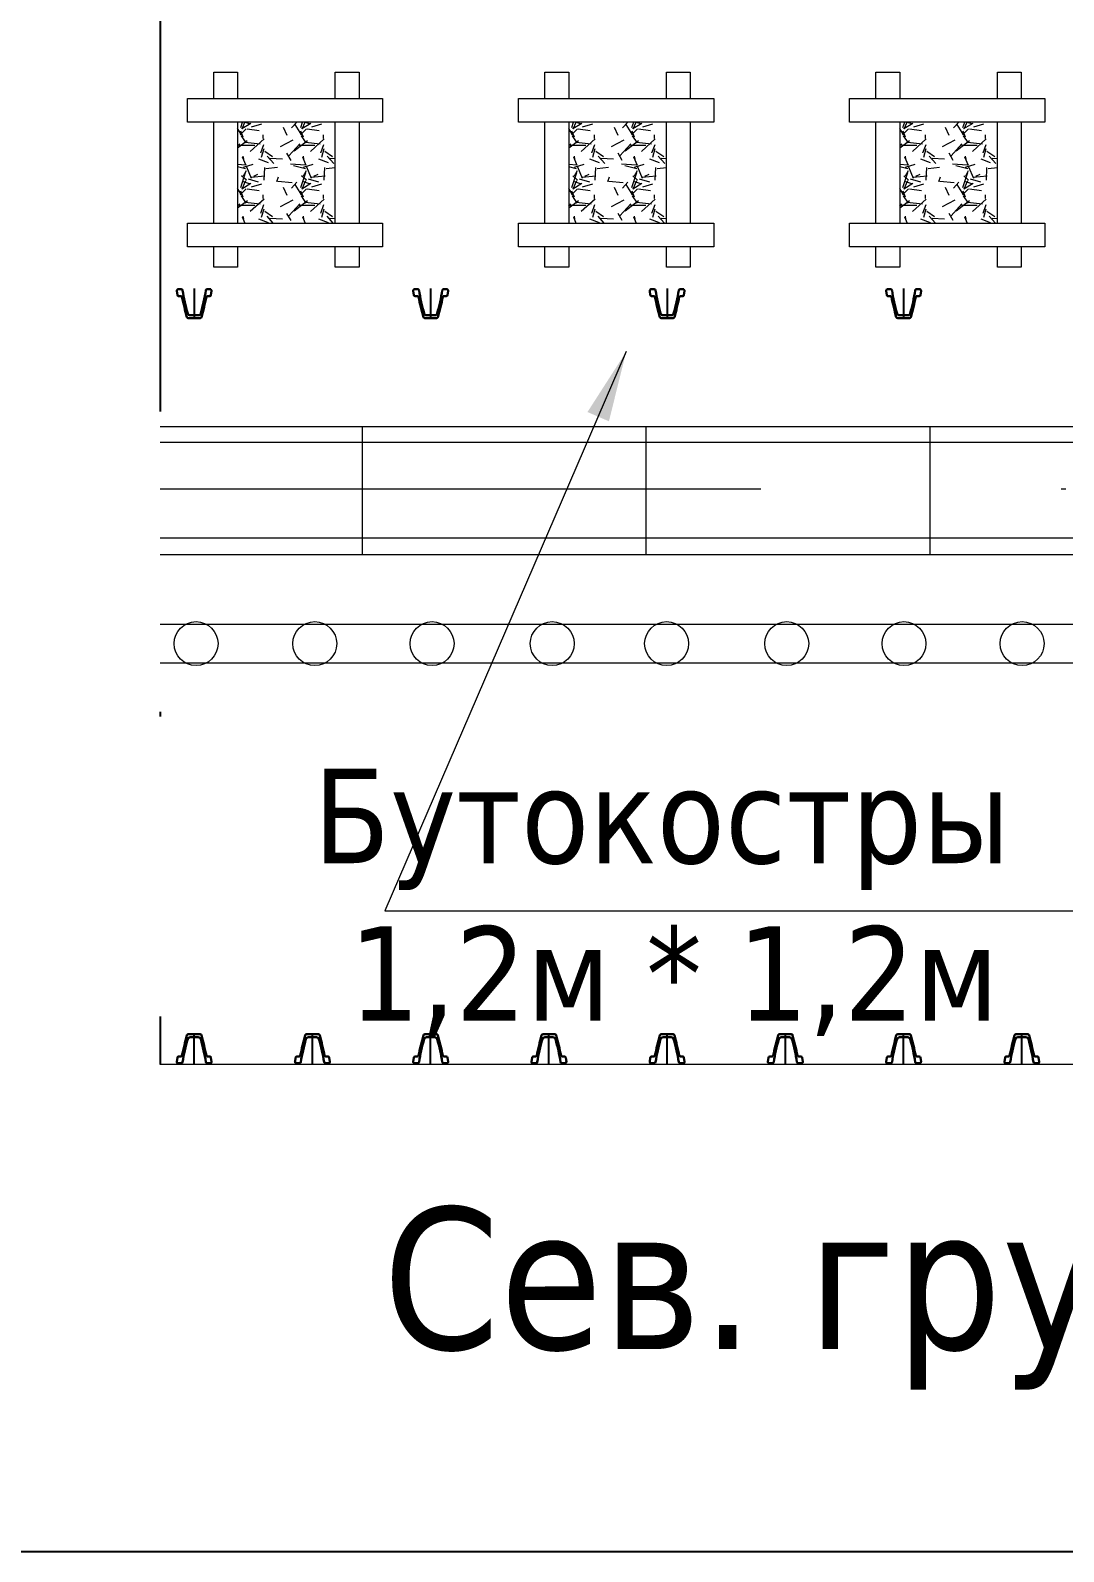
# Model space of a CAD drawing. Header units: millimetres. Extents: x 2161 to 3506, y -1213 to -250.
# Drawn here: x 2200.98 to 2222.83, y -474.84 to -442.66 of the extents above; entities that cross this region are included whole.
import ezdxf

# ---------------------------------------------------------------- set-up
doc = ezdxf.new("R2010")
doc.units = ezdxf.units.MM
doc.linetypes.add('ACAD_ISO04W100', pattern=[30, 24, -3, 0, -3])
doc.linetypes.add('DASHDOT', pattern=[25.4, 12.7, -6.35, 0, -6.35])
doc.styles.add('стиль', font='TAHOMA.TTF')
doc.dimstyles.new('Копия DIN', dxfattribs={"dimtxt": 2, "dimasz": 2.5, "dimexe": 0.5, "dimexo": 0.625, "dimtad": 0, "dimdec": 0, "dimlfac": 100, "dimzin": 4, "dimdsep": 46, "dimtxsty": 'стиль', "dimcen": 2.5, "dimclre": 256, "dimclrt": 256, "dimadec": 0, "dimazin": 2, "dimtfac": 1, "dimtdec": 0, "dimtmove": 0, "dimatfit": 3, "dimfxl": 0, "dimtvp": 1, "dimtolj": 1, "dimtzin": 0, "dimlwd": 0, "dimarcsym": 0})

msp = doc.modelspace()

# ---------------------------------------------------------------- linework, layer by layer
at = {"color": 7, "linetype": 'DASHDOT'}
msp.add_line((2203.728, -285.023), (2203.728, -464.538), dxfattribs=at)
at = {"color": 7, "linetype": 'ByBlock', "lineweight": 15}
for p, q in [((2205.431, -444.719), (2205.468, -444.604)), ((2205.458, -444.746), (2205.519, -444.604)), ((2205.616, -444.641), (2205.505, -444.604)), ((2206.518, -444.615), (2206.384, -444.604)), ((2206.612, -444.604), (2206.5, -444.728)), ((2206.701, -444.718), (2206.738, -444.604)), ((2206.728, -444.747), (2206.789, -444.604)), ((2206.886, -444.641), (2206.775, -444.604)), ((2212.431, -444.719), (2212.468, -444.604)), ((2212.458, -444.746), (2212.519, -444.604)), ((2212.616, -444.641), (2212.505, -444.604)), ((2213.518, -444.615), (2213.384, -444.604)), ((2213.612, -444.604), (2213.5, -444.728)), ((2213.701, -444.718), (2213.738, -444.604)), ((2213.728, -444.747), (2213.789, -444.604)), ((2213.886, -444.641), (2213.775, -444.604)), ((2219.431, -444.719), (2219.468, -444.604)), ((2219.458, -444.746), (2219.519, -444.604)), ((2219.616, -444.641), (2219.505, -444.604)), ((2220.518, -444.615), (2220.384, -444.604)), ((2220.612, -444.604), (2220.5, -444.728)), ((2220.701, -444.718), (2220.738, -444.604)), ((2220.728, -444.747), (2220.789, -444.604)), ((2220.886, -444.641), (2220.775, -444.604)), ((2205.45, -444.881), (2205.364, -444.741)), ((2205.547, -444.746), (2205.42, -444.873)), ((2205.426, -444.786), (2205.476, -444.913)), ((2205.438, -444.893), (2205.539, -445.045)), ((2205.452, -444.742), (2205.643, -444.627)), ((2205.821, -444.788), (2205.567, -444.75)), ((2205.659, -444.701), (2205.875, -444.637)), ((2205.906, -444.949), (2205.906, -444.872)), ((2206.327, -444.713), (2206.404, -444.878)), ((2206.72, -444.881), (2206.58, -444.653)), ((2206.817, -444.746), (2206.69, -444.873)), ((2206.696, -444.786), (2206.746, -444.913)), ((2206.708, -444.893), (2206.809, -445.045)), ((2206.722, -444.742), (2206.913, -444.627)), ((2207.091, -444.788), (2206.837, -444.75)), ((2206.929, -444.701), (2207.145, -444.637)), ((2207.176, -444.949), (2207.176, -444.872)), ((2212.45, -444.881), (2212.364, -444.741)), ((2212.547, -444.746), (2212.42, -444.873)), ((2212.426, -444.786), (2212.476, -444.913)), ((2212.438, -444.893), (2212.539, -445.045)), ((2212.452, -444.742), (2212.643, -444.627)), ((2212.821, -444.788), (2212.567, -444.75)), ((2212.659, -444.701), (2212.875, -444.637)), ((2212.906, -444.949), (2212.906, -444.872)), ((2213.327, -444.713), (2213.404, -444.878)), ((2213.72, -444.881), (2213.58, -444.653)), ((2213.817, -444.746), (2213.69, -444.873)), ((2213.696, -444.786), (2213.746, -444.913)), ((2213.708, -444.893), (2213.809, -445.045)), ((2213.722, -444.742), (2213.913, -444.627)), ((2214.091, -444.788), (2213.837, -444.75)), ((2213.929, -444.701), (2214.145, -444.637)), ((2214.176, -444.949), (2214.176, -444.872)), ((2219.45, -444.881), (2219.364, -444.741)), ((2219.547, -444.746), (2219.42, -444.873)), ((2219.426, -444.786), (2219.476, -444.913)), ((2219.438, -444.893), (2219.539, -445.045)), ((2219.452, -444.742), (2219.643, -444.627)), ((2219.821, -444.788), (2219.567, -444.75)), ((2219.659, -444.701), (2219.875, -444.637)), ((2219.906, -444.949), (2219.906, -444.872)), ((2220.327, -444.713), (2220.404, -444.878)), ((2220.72, -444.881), (2220.58, -444.653)), ((2220.817, -444.746), (2220.69, -444.873)), ((2220.696, -444.786), (2220.746, -444.913)), ((2220.708, -444.893), (2220.809, -445.045)), ((2220.722, -444.742), (2220.913, -444.627)), ((2221.091, -444.788), (2220.837, -444.75)), ((2220.929, -444.701), (2221.145, -444.637)), ((2221.176, -444.949), (2221.176, -444.872)), ((2205.364, -445.15), (2205.568, -444.992)), ((2205.364, -445.108), (2205.407, -445.06)), ((2205.398, -445.088), (2205.728, -445.088)), ((2205.525, -445.026), (2205.842, -445.065)), ((2205.923, -444.96), (2205.63, -445.227)), ((2205.855, -445.256), (2205.919, -445.078)), ((2205.915, -445.172), (2205.864, -445.35)), ((2205.937, -445.219), (2206.102, -445.333)), ((2206.528, -444.988), (2206.261, -445.127)), ((2206.448, -445.314), (2206.677, -445.06)), ((2206.559, -445.208), (2206.838, -444.992)), ((2206.668, -445.088), (2206.998, -445.088)), ((2206.795, -445.026), (2207.112, -445.065)), ((2207.193, -444.96), (2206.901, -445.227)), ((2207.125, -445.256), (2207.189, -445.078)), ((2207.185, -445.172), (2207.134, -445.35)), ((2207.207, -445.219), (2207.372, -445.333)), ((2212.364, -445.15), (2212.568, -444.992)), ((2212.364, -445.108), (2212.407, -445.06)), ((2212.398, -445.088), (2212.728, -445.088)), ((2212.525, -445.026), (2212.842, -445.065)), ((2212.923, -444.96), (2212.63, -445.227)), ((2212.855, -445.256), (2212.919, -445.078)), ((2212.915, -445.172), (2212.864, -445.35)), ((2212.937, -445.219), (2213.102, -445.333)), ((2213.528, -444.988), (2213.261, -445.127)), ((2213.448, -445.314), (2213.677, -445.06)), ((2213.559, -445.208), (2213.838, -444.992)), ((2213.668, -445.088), (2213.998, -445.088)), ((2213.795, -445.026), (2214.112, -445.065)), ((2214.193, -444.96), (2213.901, -445.227)), ((2214.125, -445.256), (2214.189, -445.078)), ((2214.185, -445.172), (2214.134, -445.35)), ((2214.207, -445.219), (2214.372, -445.333)), ((2219.364, -445.15), (2219.568, -444.992)), ((2219.364, -445.108), (2219.407, -445.06)), ((2219.398, -445.088), (2219.728, -445.088)), ((2219.525, -445.026), (2219.842, -445.065)), ((2219.923, -444.96), (2219.63, -445.227)), ((2219.855, -445.256), (2219.919, -445.078)), ((2219.915, -445.172), (2219.864, -445.35)), ((2219.937, -445.219), (2220.102, -445.333)), ((2220.528, -444.988), (2220.261, -445.127)), ((2220.448, -445.314), (2220.677, -445.06)), ((2220.559, -445.208), (2220.838, -444.992)), ((2220.668, -445.088), (2220.998, -445.088)), ((2220.795, -445.026), (2221.112, -445.065)), ((2221.193, -444.96), (2220.901, -445.227)), ((2221.125, -445.256), (2221.189, -445.078)), ((2221.185, -445.172), (2221.134, -445.35)), ((2221.207, -445.219), (2221.372, -445.333)), ((2205.528, -445.516), (2205.364, -445.503)), ((2205.528, -445.516), (2205.364, -445.503)), ((2205.532, -445.591), (2205.364, -445.549)), ((2205.462, -445.338), (2205.539, -445.516)), ((2205.496, -445.388), (2205.483, -445.325)), ((2205.488, -445.554), (2205.691, -445.49)), ((2205.549, -445.551), (2205.65, -445.792)), ((2205.805, -445.379), (2206.008, -445.455)), ((2205.931, -445.561), (2205.918, -445.828)), ((2206.205, -445.566), (2205.963, -445.591)), ((2206.127, -445.478), (2205.987, -445.326)), ((2206.046, -445.368), (2206.312, -445.38)), ((2206.495, -445.415), (2206.407, -445.263)), ((2206.798, -445.516), (2206.481, -445.49)), ((2206.798, -445.516), (2206.481, -445.49)), ((2206.802, -445.591), (2206.548, -445.528)), ((2206.732, -445.338), (2206.809, -445.516)), ((2206.766, -445.388), (2206.753, -445.325)), ((2206.757, -445.554), (2206.961, -445.491)), ((2206.819, -445.551), (2206.92, -445.792)), ((2207.075, -445.379), (2207.278, -445.455)), ((2207.201, -445.561), (2207.188, -445.828)), ((2207.429, -445.57), (2207.233, -445.591)), ((2207.397, -445.478), (2207.257, -445.325)), ((2207.316, -445.368), (2207.429, -445.373)), ((2212.528, -445.516), (2212.364, -445.503)), ((2212.528, -445.516), (2212.364, -445.503)), ((2212.532, -445.591), (2212.364, -445.549)), ((2212.462, -445.338), (2212.539, -445.516)), ((2212.496, -445.388), (2212.483, -445.325)), ((2212.488, -445.554), (2212.691, -445.49)), ((2212.549, -445.551), (2212.65, -445.792)), ((2212.805, -445.379), (2213.008, -445.455)), ((2212.931, -445.561), (2212.918, -445.828)), ((2213.205, -445.566), (2212.963, -445.591)), ((2213.127, -445.478), (2212.987, -445.326)), ((2213.046, -445.368), (2213.312, -445.38)), ((2213.495, -445.415), (2213.407, -445.263)), ((2213.798, -445.516), (2213.481, -445.49)), ((2213.798, -445.516), (2213.481, -445.49)), ((2213.802, -445.591), (2213.548, -445.528)), ((2213.732, -445.338), (2213.809, -445.516)), ((2213.766, -445.388), (2213.753, -445.325)), ((2213.757, -445.554), (2213.961, -445.491)), ((2213.819, -445.551), (2213.92, -445.792)), ((2214.075, -445.379), (2214.278, -445.455)), ((2214.201, -445.561), (2214.188, -445.828)), ((2214.429, -445.57), (2214.233, -445.591)), ((2214.397, -445.478), (2214.257, -445.325)), ((2214.316, -445.368), (2214.429, -445.373)), ((2219.528, -445.516), (2219.364, -445.503)), ((2219.528, -445.516), (2219.364, -445.503)), ((2219.532, -445.591), (2219.364, -445.549)), ((2219.462, -445.338), (2219.539, -445.516)), ((2219.496, -445.388), (2219.483, -445.325)), ((2219.488, -445.554), (2219.691, -445.49)), ((2219.549, -445.551), (2219.65, -445.792)), ((2219.805, -445.379), (2220.008, -445.455)), ((2219.931, -445.561), (2219.918, -445.828)), ((2220.205, -445.566), (2219.963, -445.591)), ((2220.127, -445.478), (2219.987, -445.326)), ((2220.046, -445.368), (2220.312, -445.38)), ((2220.495, -445.415), (2220.407, -445.263)), ((2220.798, -445.516), (2220.481, -445.49)), ((2220.798, -445.516), (2220.481, -445.49)), ((2220.802, -445.591), (2220.548, -445.528)), ((2220.732, -445.338), (2220.809, -445.516)), ((2220.766, -445.388), (2220.753, -445.325)), ((2220.757, -445.554), (2220.961, -445.491)), ((2220.819, -445.551), (2220.92, -445.792)), ((2221.075, -445.379), (2221.278, -445.455)), ((2221.201, -445.561), (2221.188, -445.828)), ((2221.429, -445.57), (2221.233, -445.591)), ((2221.397, -445.478), (2221.257, -445.325)), ((2221.316, -445.368), (2221.429, -445.373)), ((2205.431, -445.989), (2205.533, -445.671)), ((2205.549, -445.83), (2205.448, -445.741)), ((2205.452, -446.012), (2205.643, -445.897)), ((2205.458, -446.017), (2205.534, -445.839)), ((2205.616, -445.911), (2205.464, -445.86)), ((2205.488, -445.741), (2205.552, -445.627)), ((2205.585, -445.806), (2205.801, -445.87)), ((2205.941, -445.748), (2205.649, -445.774)), ((2205.787, -445.715), (2205.698, -445.753)), ((2206.191, -445.862), (2206.229, -445.76)), ((2206.518, -445.885), (2206.213, -445.859)), ((2206.614, -445.871), (2206.5, -445.998)), ((2206.701, -445.988), (2206.803, -445.671)), ((2206.819, -445.829), (2206.717, -445.741)), ((2206.722, -446.012), (2206.913, -445.897)), ((2206.728, -446.017), (2206.804, -445.839)), ((2206.886, -445.911), (2206.734, -445.86)), ((2206.758, -445.741), (2206.821, -445.627)), ((2206.855, -445.806), (2207.071, -445.87)), ((2207.211, -445.748), (2206.919, -445.774)), ((2207.057, -445.715), (2206.968, -445.753)), ((2212.431, -445.989), (2212.533, -445.671)), ((2212.549, -445.83), (2212.448, -445.741)), ((2212.452, -446.012), (2212.643, -445.897)), ((2212.458, -446.017), (2212.534, -445.839)), ((2212.616, -445.911), (2212.464, -445.86)), ((2212.488, -445.741), (2212.552, -445.627)), ((2212.585, -445.806), (2212.801, -445.87)), ((2212.941, -445.748), (2212.649, -445.774)), ((2212.787, -445.715), (2212.698, -445.753)), ((2213.191, -445.862), (2213.229, -445.76)), ((2213.518, -445.885), (2213.213, -445.859)), ((2213.614, -445.871), (2213.5, -445.998)), ((2213.701, -445.988), (2213.803, -445.671)), ((2213.819, -445.829), (2213.717, -445.741)), ((2213.722, -446.012), (2213.913, -445.897)), ((2213.728, -446.017), (2213.804, -445.839)), ((2213.886, -445.911), (2213.734, -445.86)), ((2213.758, -445.741), (2213.821, -445.627)), ((2213.855, -445.806), (2214.071, -445.87)), ((2214.211, -445.748), (2213.919, -445.774)), ((2214.057, -445.715), (2213.968, -445.753)), ((2219.431, -445.989), (2219.533, -445.671)), ((2219.549, -445.83), (2219.448, -445.741)), ((2219.452, -446.012), (2219.643, -445.897)), ((2219.458, -446.017), (2219.534, -445.839)), ((2219.616, -445.911), (2219.464, -445.86)), ((2219.488, -445.741), (2219.552, -445.627)), ((2219.585, -445.806), (2219.801, -445.87)), ((2219.941, -445.748), (2219.649, -445.774)), ((2219.787, -445.715), (2219.698, -445.753)), ((2220.191, -445.862), (2220.229, -445.76)), ((2220.518, -445.885), (2220.213, -445.859)), ((2220.614, -445.871), (2220.5, -445.998)), ((2220.701, -445.988), (2220.803, -445.671)), ((2220.819, -445.829), (2220.717, -445.741)), ((2220.722, -446.012), (2220.913, -445.897)), ((2220.728, -446.017), (2220.804, -445.839)), ((2220.886, -445.911), (2220.734, -445.86)), ((2220.758, -445.741), (2220.821, -445.627)), ((2220.855, -445.806), (2221.071, -445.87)), ((2221.211, -445.748), (2220.919, -445.774)), ((2221.057, -445.715), (2220.968, -445.753)), ((2205.45, -446.151), (2205.364, -446.011)), ((2205.547, -446.016), (2205.42, -446.143)), ((2205.426, -446.056), (2205.476, -446.183)), ((2205.438, -446.163), (2205.539, -446.315)), ((2205.821, -446.058), (2205.567, -446.02)), ((2205.659, -445.971), (2205.875, -445.908)), ((2205.906, -446.219), (2205.906, -446.142)), ((2206.327, -445.983), (2206.404, -446.148)), ((2206.72, -446.151), (2206.58, -445.923)), ((2206.817, -446.016), (2206.69, -446.143)), ((2206.696, -446.056), (2206.746, -446.183)), ((2206.708, -446.163), (2206.809, -446.315)), ((2207.091, -446.058), (2206.837, -446.02)), ((2206.929, -445.971), (2207.144, -445.908)), ((2207.176, -446.219), (2207.176, -446.142)), ((2212.45, -446.151), (2212.364, -446.011)), ((2212.547, -446.016), (2212.42, -446.143)), ((2212.426, -446.056), (2212.476, -446.183)), ((2212.438, -446.163), (2212.539, -446.315)), ((2212.821, -446.058), (2212.567, -446.02)), ((2212.659, -445.971), (2212.875, -445.908)), ((2212.906, -446.219), (2212.906, -446.142)), ((2213.327, -445.983), (2213.404, -446.148)), ((2213.72, -446.151), (2213.58, -445.923)), ((2213.817, -446.016), (2213.69, -446.143)), ((2213.696, -446.056), (2213.746, -446.183)), ((2213.708, -446.163), (2213.809, -446.315)), ((2214.091, -446.058), (2213.837, -446.02)), ((2213.929, -445.971), (2214.144, -445.908)), ((2214.176, -446.219), (2214.176, -446.142)), ((2219.45, -446.151), (2219.364, -446.011)), ((2219.547, -446.016), (2219.42, -446.143)), ((2219.426, -446.056), (2219.476, -446.183)), ((2219.438, -446.163), (2219.539, -446.315)), ((2219.821, -446.058), (2219.567, -446.02)), ((2219.659, -445.971), (2219.875, -445.908)), ((2219.906, -446.219), (2219.906, -446.142)), ((2220.327, -445.983), (2220.404, -446.148)), ((2220.72, -446.151), (2220.58, -445.923)), ((2220.817, -446.016), (2220.69, -446.143)), ((2220.696, -446.056), (2220.746, -446.183)), ((2220.708, -446.163), (2220.809, -446.315)), ((2221.091, -446.058), (2220.837, -446.02)), ((2220.929, -445.971), (2221.144, -445.908)), ((2221.176, -446.219), (2221.176, -446.142)), ((2205.364, -446.42), (2205.569, -446.262)), ((2205.364, -446.378), (2205.407, -446.33)), ((2205.398, -446.358), (2205.728, -446.358)), ((2205.524, -446.296), (2205.842, -446.335)), ((2205.923, -446.23), (2205.631, -446.496)), ((2205.855, -446.526), (2205.919, -446.348)), ((2205.915, -446.442), (2205.864, -446.62)), ((2205.937, -446.489), (2206.102, -446.603)), ((2206.528, -446.257), (2206.262, -446.397)), ((2206.495, -446.685), (2206.407, -446.533)), ((2206.448, -446.584), (2206.677, -446.33)), ((2206.559, -446.478), (2206.839, -446.262)), ((2206.668, -446.358), (2206.998, -446.358)), ((2206.794, -446.296), (2207.112, -446.335)), ((2207.193, -446.23), (2206.901, -446.496)), ((2207.125, -446.526), (2207.189, -446.349)), ((2207.185, -446.442), (2207.134, -446.62)), ((2207.207, -446.489), (2207.372, -446.603)), ((2212.364, -446.42), (2212.569, -446.262)), ((2212.364, -446.378), (2212.407, -446.33)), ((2212.398, -446.358), (2212.728, -446.358)), ((2212.524, -446.296), (2212.842, -446.335)), ((2212.923, -446.23), (2212.631, -446.496)), ((2212.855, -446.526), (2212.919, -446.348)), ((2212.915, -446.442), (2212.864, -446.62)), ((2212.937, -446.489), (2213.102, -446.603)), ((2213.528, -446.257), (2213.262, -446.397)), ((2213.495, -446.685), (2213.407, -446.533)), ((2213.448, -446.584), (2213.677, -446.33)), ((2213.559, -446.478), (2213.839, -446.262)), ((2213.668, -446.358), (2213.998, -446.358)), ((2213.794, -446.296), (2214.112, -446.335)), ((2214.193, -446.23), (2213.901, -446.496)), ((2214.125, -446.526), (2214.189, -446.349)), ((2214.185, -446.442), (2214.134, -446.62)), ((2214.207, -446.489), (2214.372, -446.603)), ((2219.364, -446.42), (2219.569, -446.262)), ((2219.364, -446.378), (2219.407, -446.33)), ((2219.398, -446.358), (2219.728, -446.358)), ((2219.524, -446.296), (2219.842, -446.335)), ((2219.923, -446.23), (2219.631, -446.496)), ((2219.855, -446.526), (2219.919, -446.348)), ((2219.915, -446.442), (2219.864, -446.62)), ((2219.937, -446.489), (2220.102, -446.603)), ((2220.528, -446.257), (2220.262, -446.397)), ((2220.495, -446.685), (2220.407, -446.533)), ((2220.448, -446.584), (2220.677, -446.33)), ((2220.559, -446.478), (2220.839, -446.262)), ((2220.668, -446.358), (2220.998, -446.358)), ((2220.794, -446.296), (2221.112, -446.335)), ((2221.193, -446.23), (2220.901, -446.496)), ((2221.125, -446.526), (2221.189, -446.349)), ((2221.185, -446.442), (2221.134, -446.62)), ((2221.207, -446.489), (2221.372, -446.603)), ((2205.462, -446.609), (2205.518, -446.738)), ((2205.496, -446.658), (2205.483, -446.595)), ((2205.805, -446.649), (2206.008, -446.725)), ((2206.117, -446.738), (2205.987, -446.596)), ((2206.046, -446.638), (2206.313, -446.65)), ((2206.732, -446.608), (2206.788, -446.738)), ((2206.766, -446.658), (2206.753, -446.595)), ((2207.075, -446.649), (2207.278, -446.725)), ((2207.387, -446.738), (2207.257, -446.596)), ((2207.316, -446.638), (2207.429, -446.643)), ((2212.462, -446.609), (2212.518, -446.738)), ((2212.496, -446.658), (2212.483, -446.595)), ((2212.805, -446.649), (2213.008, -446.725)), ((2213.117, -446.738), (2212.987, -446.596)), ((2213.046, -446.638), (2213.313, -446.65)), ((2213.732, -446.608), (2213.788, -446.738)), ((2213.766, -446.658), (2213.753, -446.595)), ((2214.075, -446.649), (2214.278, -446.725)), ((2214.387, -446.738), (2214.257, -446.596)), ((2214.316, -446.638), (2214.429, -446.643)), ((2219.462, -446.609), (2219.518, -446.738)), ((2219.496, -446.658), (2219.483, -446.595)), ((2219.805, -446.649), (2220.008, -446.725)), ((2220.117, -446.738), (2219.987, -446.596)), ((2220.046, -446.638), (2220.313, -446.65)), ((2220.732, -446.608), (2220.788, -446.738)), ((2220.766, -446.658), (2220.753, -446.595)), ((2221.075, -446.649), (2221.278, -446.725)), ((2221.387, -446.738), (2221.257, -446.596)), ((2221.316, -446.638), (2221.429, -446.643)), ((2298.003, -464.538), (2203.728, -464.538))]:
    msp.add_line(p, q, dxfattribs=at)
at = {"color": 7, "lineweight": 30}
for p, q in [((2204.106, -448.137), (2204.171, -448.137)), ((2204.72, -448.137), (2204.784, -448.137)), ((2209.106, -448.137), (2209.171, -448.137)), ((2209.72, -448.137), (2209.784, -448.137)), ((2214.106, -448.137), (2214.171, -448.137)), ((2214.72, -448.137), (2214.784, -448.137)), ((2219.106, -448.137), (2219.171, -448.137)), ((2219.72, -448.137), (2219.784, -448.137)), ((2204.077, -448.171), (2204.09, -448.262)), ((2204.115, -448.282), (2204.163, -448.282)), ((2204.728, -448.282), (2204.776, -448.282)), ((2204.814, -448.171), (2204.8, -448.262)), ((2209.077, -448.171), (2209.09, -448.262)), ((2209.115, -448.282), (2209.163, -448.282)), ((2209.728, -448.282), (2209.776, -448.282)), ((2209.814, -448.171), (2209.8, -448.262)), ((2214.077, -448.171), (2214.09, -448.262)), ((2214.115, -448.282), (2214.163, -448.282)), ((2214.728, -448.282), (2214.776, -448.282)), ((2214.814, -448.171), (2214.8, -448.262)), ((2219.077, -448.171), (2219.09, -448.262)), ((2219.115, -448.282), (2219.163, -448.282)), ((2219.728, -448.282), (2219.776, -448.282)), ((2219.814, -448.171), (2219.8, -448.262)), ((2204.32, -448.752), (2204.571, -448.752)), ((2204.356, -448.687), (2204.535, -448.687)), ((2209.32, -448.752), (2209.571, -448.752)), ((2209.356, -448.687), (2209.535, -448.687)), ((2214.32, -448.752), (2214.571, -448.752)), ((2214.356, -448.687), (2214.535, -448.687)), ((2219.32, -448.752), (2219.571, -448.752)), ((2219.356, -448.687), (2219.535, -448.687)), ((2204.32, -463.895), (2204.571, -463.895)), ((2206.82, -463.895), (2207.071, -463.895)), ((2209.32, -463.895), (2209.571, -463.895)), ((2211.82, -463.895), (2212.071, -463.895)), ((2214.32, -463.895), (2214.571, -463.895)), ((2216.82, -463.895), (2217.071, -463.895)), ((2219.32, -463.895), (2219.571, -463.895)), ((2221.82, -463.895), (2222.071, -463.895)), ((2204.356, -463.96), (2204.535, -463.96)), ((2206.856, -463.96), (2207.035, -463.96)), ((2209.356, -463.96), (2209.535, -463.96)), ((2211.856, -463.96), (2212.035, -463.96)), ((2214.356, -463.96), (2214.535, -463.96)), ((2216.856, -463.96), (2217.035, -463.96)), ((2219.356, -463.96), (2219.535, -463.96)), ((2221.856, -463.96), (2222.035, -463.96)), ((2204.077, -464.477), (2204.09, -464.386)), ((2204.106, -464.51), (2204.171, -464.51)), ((2204.115, -464.365), (2204.163, -464.365)), ((2204.72, -464.51), (2204.784, -464.51)), ((2204.728, -464.365), (2204.776, -464.365)), ((2204.814, -464.477), (2204.8, -464.386)), ((2206.577, -464.477), (2206.59, -464.386)), ((2206.606, -464.51), (2206.671, -464.51)), ((2206.615, -464.365), (2206.663, -464.365)), ((2207.22, -464.51), (2207.284, -464.51)), ((2207.228, -464.365), (2207.276, -464.365)), ((2207.314, -464.477), (2207.3, -464.386)), ((2209.077, -464.477), (2209.09, -464.386)), ((2209.106, -464.51), (2209.171, -464.51)), ((2209.115, -464.365), (2209.163, -464.365)), ((2209.72, -464.51), (2209.784, -464.51)), ((2209.728, -464.365), (2209.776, -464.365)), ((2209.814, -464.477), (2209.8, -464.386)), ((2211.577, -464.477), (2211.59, -464.386)), ((2211.606, -464.51), (2211.671, -464.51)), ((2211.615, -464.365), (2211.663, -464.365)), ((2212.22, -464.51), (2212.284, -464.51)), ((2212.228, -464.365), (2212.276, -464.365)), ((2212.314, -464.477), (2212.3, -464.386)), ((2214.077, -464.477), (2214.09, -464.386)), ((2214.106, -464.51), (2214.171, -464.51)), ((2214.115, -464.365), (2214.163, -464.365)), ((2214.72, -464.51), (2214.784, -464.51)), ((2214.728, -464.365), (2214.776, -464.365)), ((2214.814, -464.477), (2214.8, -464.386)), ((2216.577, -464.477), (2216.59, -464.386)), ((2216.606, -464.51), (2216.671, -464.51)), ((2216.615, -464.365), (2216.663, -464.365)), ((2217.22, -464.51), (2217.284, -464.51)), ((2217.228, -464.365), (2217.276, -464.365)), ((2217.314, -464.477), (2217.3, -464.386)), ((2219.077, -464.477), (2219.09, -464.386)), ((2219.106, -464.51), (2219.171, -464.51)), ((2219.115, -464.365), (2219.163, -464.365)), ((2219.72, -464.51), (2219.784, -464.51)), ((2219.728, -464.365), (2219.776, -464.365)), ((2219.814, -464.477), (2219.8, -464.386)), ((2221.577, -464.477), (2221.59, -464.386)), ((2221.606, -464.51), (2221.671, -464.51)), ((2221.615, -464.365), (2221.663, -464.365)), ((2222.22, -464.51), (2222.284, -464.51)), ((2222.228, -464.365), (2222.276, -464.365)), ((2222.314, -464.477), (2222.3, -464.386))]:
    msp.add_line(p, q, dxfattribs=at)
at = {"color": 7, "linetype": 'ACAD_ISO04W100'}
for p, q in [((2204.445, -448.121), (2204.445, -448.769)), ((2209.445, -448.121), (2209.445, -448.769)), ((2214.445, -448.121), (2214.445, -448.769)), ((2219.445, -448.121), (2219.445, -448.769)), ((2204.445, -464.526), (2204.445, -463.879)), ((2206.945, -464.526), (2206.945, -463.879)), ((2209.445, -464.526), (2209.445, -463.879)), ((2211.945, -464.526), (2211.945, -463.879)), ((2214.445, -464.526), (2214.445, -463.879)), ((2216.945, -464.526), (2216.945, -463.879)), ((2219.445, -464.526), (2219.445, -463.879)), ((2221.945, -464.526), (2221.945, -463.879))]:
    msp.add_line(p, q, dxfattribs=at)
at = {"color": 7, "linetype": 'Continuous', "lineweight": 13}
for p, q in [((2203.728, -451.044, 0.426), (2224.092, -451.044, 0.426)), ((2207.997, -451.056), (2207.997, -453.734)), ((2213.997, -451.056), (2213.997, -453.734)), ((2219.997, -451.056), (2219.997, -453.734)), ((2203.728, -451.375, 0.426), (2224.092, -451.375, 0.426)), ((2203.728, -453.394, 0.426), (2224.092, -453.394, 0.426)), ((2203.728, -453.746, 0.426), (2224.092, -453.746, 0.426))]:
    msp.add_line(p, q, dxfattribs=at)
at = {"color": 7, "linetype": 'DASHDOT', "lineweight": 13}
msp.add_line((2203.728, -452.361, 0.426), (2298.003, -452.361, 0.426), dxfattribs=at)
at = {"color": 7, "linetype": 'ByBlock', "lineweight": 0}
for p, q in [((2203.728, -455.22), (2298.003, -455.22)), ((2203.728, -456.037), (2298.003, -456.037))]:
    msp.add_line(p, q, dxfattribs=at)
at = {"linetype": 'ByBlock', "lineweight": -2}
msp.add_line((2161.234, -474.836), (2782.97, -474.836), dxfattribs=at)
at = {"color": 7, "linetype": 'ByBlock', "lineweight": 15}
for points in [[(2204.861, -444.101), (2204.861, -443.544), (2205.364, -443.544), (2205.364, -444.101)], [(2207.429, -444.101), (2207.429, -443.544), (2207.932, -443.544), (2207.932, -444.101)], [(2211.861, -444.101), (2211.861, -443.544), (2212.364, -443.544), (2212.364, -444.101)], [(2214.429, -444.101), (2214.429, -443.544), (2214.932, -443.544), (2214.932, -444.101)], [(2218.861, -444.101), (2218.861, -443.544), (2219.364, -443.544), (2219.364, -444.101)], [(2221.429, -444.101), (2221.429, -443.544), (2221.932, -443.544), (2221.932, -444.101)], [(2204.861, -446.738), (2204.861, -444.604)], [(2205.364, -444.604), (2205.364, -446.738)], [(2207.429, -446.738), (2207.429, -444.604)], [(2207.932, -444.604), (2207.932, -446.738)], [(2211.861, -446.738), (2211.861, -444.604)], [(2212.364, -444.604), (2212.364, -446.738)], [(2214.429, -446.738), (2214.429, -444.604)], [(2214.932, -444.604), (2214.932, -446.738)], [(2218.861, -446.738), (2218.861, -444.604)], [(2219.364, -444.604), (2219.364, -446.738)], [(2221.429, -446.738), (2221.429, -444.604)], [(2221.932, -444.604), (2221.932, -446.738)], [(2205.364, -447.24), (2205.364, -447.671), (2204.861, -447.671), (2204.861, -447.24)], [(2207.932, -447.24), (2207.932, -447.671), (2207.429, -447.671), (2207.429, -447.24)], [(2212.364, -447.24), (2212.364, -447.671), (2211.861, -447.671), (2211.861, -447.24)], [(2214.932, -447.24), (2214.932, -447.671), (2214.429, -447.671), (2214.429, -447.24)], [(2219.364, -447.24), (2219.364, -447.671), (2218.861, -447.671), (2218.861, -447.24)], [(2221.932, -447.24), (2221.932, -447.671), (2221.429, -447.671), (2221.429, -447.24)]]:
    msp.add_lwpolyline(points, dxfattribs=at)
for points in [[(2204.303, -444.604), (2204.303, -444.101), (2208.43, -444.101), (2208.43, -444.604)], [(2211.303, -444.604), (2211.303, -444.101), (2215.43, -444.101), (2215.43, -444.604)], [(2218.303, -444.604), (2218.303, -444.101), (2222.43, -444.101), (2222.43, -444.604)], [(2204.303, -447.24), (2204.303, -446.738), (2208.43, -446.738), (2208.43, -447.24)], [(2211.303, -447.24), (2211.303, -446.738), (2215.43, -446.738), (2215.43, -447.24)], [(2218.303, -447.24), (2218.303, -446.738), (2222.43, -446.738), (2222.43, -447.24)]]:
    msp.add_lwpolyline(points, close=True, dxfattribs=at)
for centre in [(2204.485, -455.633), (2206.995, -455.633), (2209.475, -455.633), (2212.015, -455.633), (2214.434, -455.633), (2216.974, -455.633), (2219.453, -455.633), (2221.952, -455.633)]:
    msp.add_circle(centre, 0.464, dxfattribs=at)
at = {"color": 7, "lineweight": 30}
for centre, radius, start, end in [((2204.106, -448.167), 0.03, 89.4059, 190.0171), ((2204.171, -448.167), 0.03, 8.1892, 90), ((2204.72, -448.167), 0.03, 90, 171.8108), ((2204.784, -448.167), 0.03, 349.9829, 90.5941), ((2209.106, -448.167), 0.03, 89.4059, 190.0171), ((2209.171, -448.167), 0.03, 8.1892, 90), ((2209.72, -448.167), 0.03, 90, 171.8108), ((2209.784, -448.167), 0.03, 349.9829, 90.5941), ((2214.106, -448.167), 0.03, 89.4059, 190.0171), ((2214.171, -448.167), 0.03, 8.1892, 90), ((2214.72, -448.167), 0.03, 90, 171.8108), ((2214.784, -448.167), 0.03, 349.9829, 90.5941), ((2219.106, -448.167), 0.03, 89.4059, 190.0171), ((2219.171, -448.167), 0.03, 8.1892, 90), ((2219.72, -448.167), 0.03, 90, 171.8108), ((2219.784, -448.167), 0.03, 349.9829, 90.5941), ((2204.115, -448.257), 0.025, 187.3588, 270.4373), ((2204.163, -448.307), 0.025, 11.7531, 90), ((2213.742, -446.216), 9.78, 192.3164, 194.8984), ((2207.858, -447.612), 3.699, 188.5604, 196.3213), ((2201.033, -447.612), 3.699, 343.6787, 351.4396), ((2195.148, -446.216), 9.78, 345.1016, 347.6836), ((2204.728, -448.307), 0.025, 90, 168.2469), ((2204.776, -448.257), 0.025, 269.5627, 352.6412), ((2209.115, -448.257), 0.025, 187.3588, 270.4373), ((2209.163, -448.307), 0.025, 11.7531, 90), ((2218.742, -446.216), 9.78, 192.3164, 194.8984), ((2212.858, -447.612), 3.699, 188.5604, 196.3213), ((2206.033, -447.612), 3.699, 343.6787, 351.4396), ((2200.148, -446.216), 9.78, 345.1016, 347.6836), ((2209.728, -448.307), 0.025, 90, 168.2469), ((2209.776, -448.257), 0.025, 269.5627, 352.6412), ((2214.115, -448.257), 0.025, 187.3588, 270.4373), ((2214.163, -448.307), 0.025, 11.7531, 90), ((2223.742, -446.216), 9.78, 192.3164, 194.8984), ((2217.858, -447.612), 3.699, 188.5604, 196.3213), ((2211.033, -447.612), 3.699, 343.6787, 351.4396), ((2205.148, -446.216), 9.78, 345.1016, 347.6836), ((2214.728, -448.307), 0.025, 90, 168.2469), ((2214.776, -448.257), 0.025, 269.5627, 352.6412), ((2219.115, -448.257), 0.025, 187.3588, 270.4373), ((2219.163, -448.307), 0.025, 11.7531, 90), ((2228.742, -446.216), 9.78, 192.3164, 194.8984), ((2222.858, -447.612), 3.699, 188.5604, 196.3213), ((2216.033, -447.612), 3.699, 343.6787, 351.4396), ((2210.148, -446.216), 9.78, 345.1016, 347.6836), ((2219.728, -448.307), 0.025, 90, 168.2469), ((2219.776, -448.257), 0.025, 269.5627, 352.6412), ((2204.32, -448.722), 0.03, 194.7607, 271.3936), ((2204.356, -448.637), 0.05, 196.5352, 273.6486), ((2204.535, -448.637), 0.05, 266.3514, 343.4648), ((2204.571, -448.722), 0.03, 268.6064, 345.2393), ((2209.32, -448.722), 0.03, 194.7607, 271.3936), ((2209.356, -448.637), 0.05, 196.5352, 273.6486), ((2209.535, -448.637), 0.05, 266.3514, 343.4648), ((2209.571, -448.722), 0.03, 268.6064, 345.2393), ((2214.32, -448.722), 0.03, 194.7607, 271.3936), ((2214.356, -448.637), 0.05, 196.5352, 273.6486), ((2214.535, -448.637), 0.05, 266.3514, 343.4648), ((2214.571, -448.722), 0.03, 268.6064, 345.2393), ((2219.32, -448.722), 0.03, 194.7607, 271.3936), ((2219.356, -448.637), 0.05, 196.5352, 273.6486), ((2219.535, -448.637), 0.05, 266.3514, 343.4648), ((2219.571, -448.722), 0.03, 268.6064, 345.2393), ((2213.742, -466.432), 9.78, 165.1016, 167.6836), ((2204.32, -463.925), 0.03, 88.6064, 165.2393), ((2204.571, -463.925), 0.03, 14.7607, 91.3936), ((2195.148, -466.432), 9.78, 12.3164, 14.8984), ((2216.242, -466.432), 9.78, 165.1016, 167.6836), ((2206.82, -463.925), 0.03, 88.6064, 165.2393), ((2207.071, -463.925), 0.03, 14.7607, 91.3936), ((2197.648, -466.432), 9.78, 12.3164, 14.8984), ((2218.742, -466.432), 9.78, 165.1016, 167.6836), ((2209.32, -463.925), 0.03, 88.6064, 165.2393), ((2209.571, -463.925), 0.03, 14.7607, 91.3936), ((2200.148, -466.432), 9.78, 12.3164, 14.8984), ((2221.242, -466.432), 9.78, 165.1016, 167.6836), ((2211.82, -463.925), 0.03, 88.6064, 165.2393), ((2212.071, -463.925), 0.03, 14.7607, 91.3936), ((2202.648, -466.432), 9.78, 12.3164, 14.8984), ((2223.742, -466.432), 9.78, 165.1016, 167.6836), ((2214.32, -463.925), 0.03, 88.6064, 165.2393), ((2214.571, -463.925), 0.03, 14.7607, 91.3936), ((2205.148, -466.432), 9.78, 12.3164, 14.8984), ((2226.242, -466.432), 9.78, 165.1016, 167.6836), ((2216.82, -463.925), 0.03, 88.6064, 165.2393), ((2217.071, -463.925), 0.03, 14.7607, 91.3936), ((2207.648, -466.432), 9.78, 12.3164, 14.8984), ((2228.742, -466.432), 9.78, 165.1016, 167.6836), ((2219.32, -463.925), 0.03, 88.6064, 165.2393), ((2219.571, -463.925), 0.03, 14.7607, 91.3936), ((2210.148, -466.432), 9.78, 12.3164, 14.8984), ((2231.242, -466.432), 9.78, 165.1016, 167.6836), ((2221.82, -463.925), 0.03, 88.6064, 165.2393), ((2222.071, -463.925), 0.03, 14.7607, 91.3936), ((2212.648, -466.432), 9.78, 12.3164, 14.8984), ((2207.858, -465.036), 3.699, 163.6787, 171.4396), ((2204.356, -464.01), 0.05, 86.3514, 163.4648), ((2204.535, -464.01), 0.05, 16.5352, 93.6486), ((2201.033, -465.036), 3.699, 8.5604, 16.3213), ((2210.358, -465.036), 3.699, 163.6787, 171.4396), ((2206.856, -464.01), 0.05, 86.3514, 163.4648), ((2207.035, -464.01), 0.05, 16.5352, 93.6486), ((2203.533, -465.036), 3.699, 8.5604, 16.3213), ((2212.858, -465.036), 3.699, 163.6787, 171.4396), ((2209.356, -464.01), 0.05, 86.3514, 163.4648), ((2209.535, -464.01), 0.05, 16.5352, 93.6486), ((2206.033, -465.036), 3.699, 8.5604, 16.3213), ((2215.358, -465.036), 3.699, 163.6787, 171.4396), ((2211.856, -464.01), 0.05, 86.3514, 163.4648), ((2212.035, -464.01), 0.05, 16.5352, 93.6486), ((2208.533, -465.036), 3.699, 8.5604, 16.3213), ((2217.858, -465.036), 3.699, 163.6787, 171.4396), ((2214.356, -464.01), 0.05, 86.3514, 163.4648), ((2214.535, -464.01), 0.05, 16.5352, 93.6486), ((2211.033, -465.036), 3.699, 8.5604, 16.3213), ((2220.358, -465.036), 3.699, 163.6787, 171.4396), ((2216.856, -464.01), 0.05, 86.3514, 163.4648), ((2217.035, -464.01), 0.05, 16.5352, 93.6486), ((2213.533, -465.036), 3.699, 8.5604, 16.3213), ((2222.858, -465.036), 3.699, 163.6787, 171.4396), ((2219.356, -464.01), 0.05, 86.3514, 163.4648), ((2219.535, -464.01), 0.05, 16.5352, 93.6486), ((2216.033, -465.036), 3.699, 8.5604, 16.3213), ((2225.358, -465.036), 3.699, 163.6787, 171.4396), ((2221.856, -464.01), 0.05, 86.3514, 163.4648), ((2222.035, -464.01), 0.05, 16.5352, 93.6486), ((2218.533, -465.036), 3.699, 8.5604, 16.3213), ((2204.106, -464.48), 0.03, 169.9829, 270.5941), ((2204.115, -464.39), 0.025, 89.5627, 172.6412), ((2204.163, -464.34), 0.025, 270, 348.2469), ((2204.171, -464.48), 0.03, 270, 351.8108), ((2204.72, -464.48), 0.03, 188.1892, 270), ((2204.728, -464.34), 0.025, 191.7531, 270), ((2204.776, -464.39), 0.025, 7.3588, 90.4373), ((2204.784, -464.48), 0.03, 269.4059, 10.0171), ((2206.606, -464.48), 0.03, 169.9829, 270.5941), ((2206.615, -464.39), 0.025, 89.5627, 172.6412), ((2206.663, -464.34), 0.025, 270, 348.2469), ((2206.671, -464.48), 0.03, 270, 351.8108), ((2207.22, -464.48), 0.03, 188.1892, 270), ((2207.228, -464.34), 0.025, 191.7531, 270), ((2207.276, -464.39), 0.025, 7.3588, 90.4373), ((2207.284, -464.48), 0.03, 269.4059, 10.0171), ((2209.106, -464.48), 0.03, 169.9829, 270.5941), ((2209.115, -464.39), 0.025, 89.5627, 172.6412), ((2209.163, -464.34), 0.025, 270, 348.2469), ((2209.171, -464.48), 0.03, 270, 351.8108), ((2209.72, -464.48), 0.03, 188.1892, 270), ((2209.728, -464.34), 0.025, 191.7531, 270), ((2209.776, -464.39), 0.025, 7.3588, 90.4373), ((2209.784, -464.48), 0.03, 269.4059, 10.0171), ((2211.606, -464.48), 0.03, 169.9829, 270.5941), ((2211.615, -464.39), 0.025, 89.5627, 172.6412), ((2211.663, -464.34), 0.025, 270, 348.2469), ((2211.671, -464.48), 0.03, 270, 351.8108), ((2212.22, -464.48), 0.03, 188.1892, 270), ((2212.228, -464.34), 0.025, 191.7531, 270), ((2212.276, -464.39), 0.025, 7.3588, 90.4373), ((2212.284, -464.48), 0.03, 269.4059, 10.0171), ((2214.106, -464.48), 0.03, 169.9829, 270.5941), ((2214.115, -464.39), 0.025, 89.5627, 172.6412), ((2214.163, -464.34), 0.025, 270, 348.2469), ((2214.171, -464.48), 0.03, 270, 351.8108), ((2214.72, -464.48), 0.03, 188.1892, 270), ((2214.728, -464.34), 0.025, 191.7531, 270), ((2214.776, -464.39), 0.025, 7.3588, 90.4373), ((2214.784, -464.48), 0.03, 269.4059, 10.0171), ((2216.606, -464.48), 0.03, 169.9829, 270.5941), ((2216.615, -464.39), 0.025, 89.5627, 172.6412), ((2216.663, -464.34), 0.025, 270, 348.2469), ((2216.671, -464.48), 0.03, 270, 351.8108), ((2217.22, -464.48), 0.03, 188.1892, 270), ((2217.228, -464.34), 0.025, 191.7531, 270), ((2217.276, -464.39), 0.025, 7.3588, 90.4373), ((2217.284, -464.48), 0.03, 269.4059, 10.0171), ((2219.106, -464.48), 0.03, 169.9829, 270.5941), ((2219.115, -464.39), 0.025, 89.5627, 172.6412), ((2219.163, -464.34), 0.025, 270, 348.2469), ((2219.171, -464.48), 0.03, 270, 351.8108), ((2219.72, -464.48), 0.03, 188.1892, 270), ((2219.728, -464.34), 0.025, 191.7531, 270), ((2219.776, -464.39), 0.025, 7.3588, 90.4373), ((2219.784, -464.48), 0.03, 269.4059, 10.0171), ((2221.606, -464.48), 0.03, 169.9829, 270.5941), ((2221.615, -464.39), 0.025, 89.5627, 172.6412), ((2221.663, -464.34), 0.025, 270, 348.2469), ((2221.671, -464.48), 0.03, 270, 351.8108), ((2222.22, -464.48), 0.03, 188.1892, 270), ((2222.228, -464.34), 0.025, 191.7531, 270), ((2222.276, -464.39), 0.025, 7.3588, 90.4373), ((2222.284, -464.48), 0.03, 269.4059, 10.0171)]:
    msp.add_arc(centre, radius, start, end, dxfattribs=at)

# ---------------------------------------------------------------- texts
at = {"color": 7, "attachment_point": 1, "style": 'стиль'}
for s, insert, char_height, width in [('{\\W9.4664;    }Бутокостры\\P{\\W9.4665;    } 1,2м * 1,2м\\P{\\W9.2281;     }', (2178.569, -458.277), 2, 79.3281), ('\\A1;{\\W9.2996;  }Сев. групп. конв. штрек пл. {\\fTimes New Roman|b1|i1|c0|p18;l\\H0.7x;\\S^ 1;\\H1.4286x; }гор. 622 м{\\fTimes New Roman|b1|i1|c0|p18;\\H0.7x;\\S^ 1;}', (2187.508, -467.555), 3, 125.89643)]:
    msp.add_mtext(s, dxfattribs=dict(at, insert=insert, char_height=char_height, width=width))

# ---------------------------------------------------------------- leaders
at = {"color": 7, "lineweight": 0}
msp.add_leader([(2213.582, -449.456), (2208.474, -461.287), (2227.55, -461.287)], dimstyle='Копия DIN', override={"dimtxt": 1.2, "dimasz": 1.5, "dimgap": 0.625, "dimtad": 0}, dxfattribs=at)

doc.saveas('drawing.dxf')
